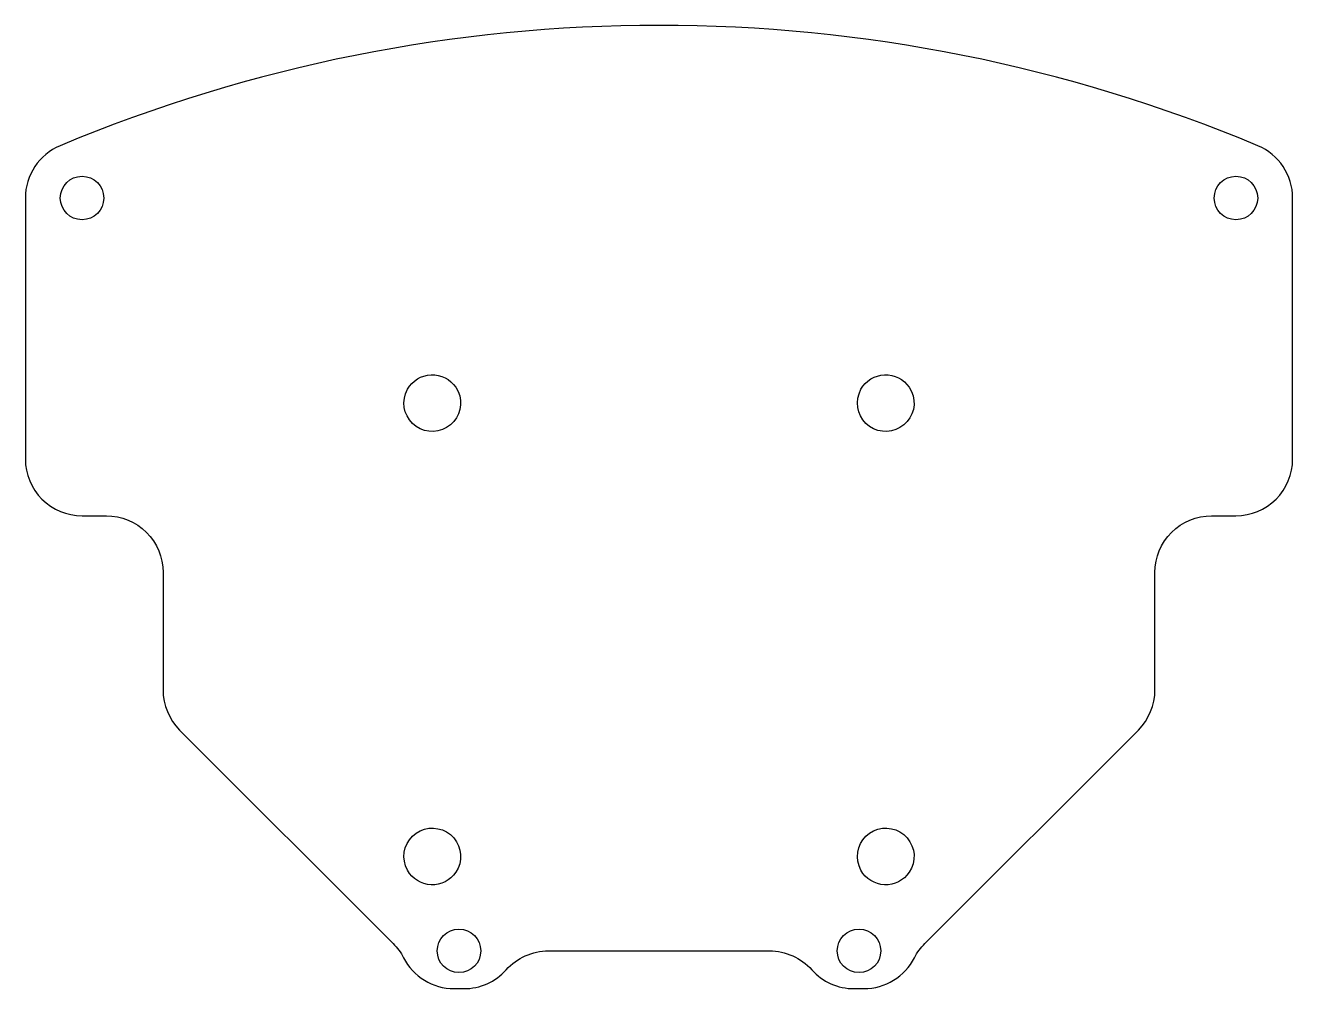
# Model space of a CAD drawing. Header units: millimetres. Extents: x -33.5 to 33.5, y 31 to 82.
import ezdxf

# ---------------------------------------------------------------- set-up
doc = ezdxf.new("R2010")
doc.units = ezdxf.units.MM
doc.layers.get('0').update_dxf_attribs({"linetype": 'CONTINUOUS'})

msp = doc.modelspace()

# ---------------------------------------------------------------- linework, layer by layer
for points in [[(8.086, 32, 0.213422), (10.322, 31), (10.85, 31, 0.281917), (13.522, 32.637, -0.078597), (14.073, 33.395), (25.371, 44.693, 0.198912), (26.25, 46.815), (26.25, 53.036, -0.414214), (29.25, 56.036), (30.537, 56.036, 0.414214), (33.537, 59.036), (33.537, 72.859, 0.302204), (31.697, 75.626, 0.20109), (-31.697, 75.626, 0.302204), (-33.537, 72.859), (-33.537, 59.036, 0.414214), (-30.537, 56.036), (-29.25, 56.036, -0.414214), (-26.25, 53.036), (-26.25, 46.815, 0.198912), (-25.371, 44.693), (-14.073, 33.395, -0.078597), (-13.522, 32.637, 0.281917), (-10.85, 31), (-10.322, 31, 0.213422), (-8.086, 32, -0.213422), (-5.85, 33), (5.85, 33, -0.213422)], [(-13.414, 62.5), (-13.31, 62.732, -0.558633), (-10.757, 62.84), (-10.633, 62.618, -1.479548)], [(10.586, 62.5), (10.69, 62.732, -0.558634), (13.243, 62.84), (13.367, 62.618, -1.479548)], [(-13.31, 37.268), (-13.414, 37.5, -1.479548), (-10.633, 37.382), (-10.757, 37.16, -0.558632)], [(13.367, 37.382), (13.243, 37.16, -0.558633), (10.69, 37.268), (10.586, 37.5, -1.479548)]]:
    msp.add_lwpolyline(points, format="xyb", close=True)
for centre in [(-30.537, 72.859), (30.537, 72.859), (-10.586, 33), (10.586, 33)]:
    msp.add_circle(centre, 1.15)

doc.saveas('drawing.dxf')
